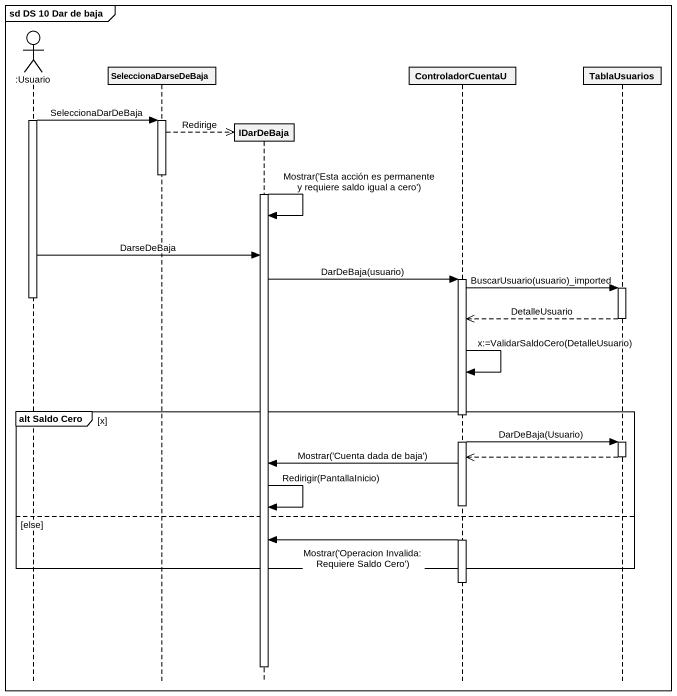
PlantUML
@startuml
mainframe sd DS 10 Dar de baja
hide footbox
actor ":Usuario" as Usuario
participant SeleccionaDarseDeBaja
participant IDarDeBaja
participant ControladorCuentaU
participant TablaUsuarios

activate Usuario
Usuario -> SeleccionaDarseDeBaja : SeleccionaDarDeBaja
activate SeleccionaDarseDeBaja
SeleccionaDarseDeBaja -->> IDarDeBaja ** : Redirige
deactivate SeleccionaDarseDeBaja
activate IDarDeBaja
IDarDeBaja -> IDarDeBaja : Mostrar('Esta acción es permanente y requiere saldo igual a cero')
Usuario -> IDarDeBaja : DarseDeBaja
IDarDeBaja -> ControladorCuentaU : DarDeBaja(usuario)
activate ControladorCuentaU
ControladorCuentaU -> TablaUsuarios : BuscarUsuario(usuario)_imported
activate TablaUsuarios
deactivate Usuario
TablaUsuarios -->> ControladorCuentaU : DetalleUsuario
deactivate TablaUsuarios
ControladorCuentaU -> ControladorCuentaU : x:=ValidarSaldoCero(DetalleUsuario)
group alt Saldo Cero [x]
  ControladorCuentaU -> TablaUsuarios : DarDeBaja(Usuario)
  activate TablaUsuarios
  TablaUsuarios -->> ControladorCuentaU
  deactivate TablaUsuarios
  ControladorCuentaU -> IDarDeBaja : Mostrar('Cuenta dada de baja')
  deactivate ControladorCuentaU
  IDarDeBaja -> IDarDeBaja : Redirigir(PantallaInicio)
else else
  activate ControladorCuentaU
  ControladorCuentaU -> IDarDeBaja : Mostrar('Operacion Invalida: Requiere Saldo Cero')
end
deactivate ControladorCuentaU
deactivate IDarDeBaja
@enduml
